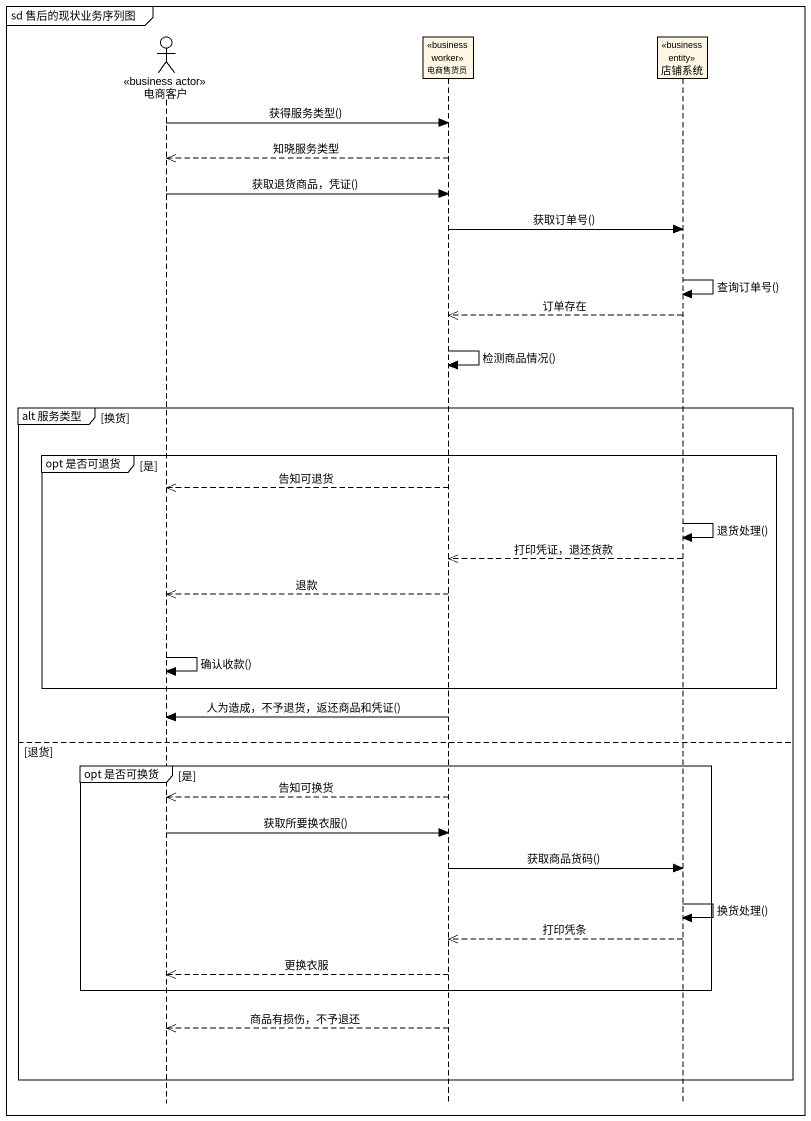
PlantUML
@startuml
mainframe sd 售后的现状业务序列图
hide footbox
actor 电商客户 <<business actor>>
participant 电商售货员 <<business worker>>
participant 店铺系统 <<business entity>>

电商客户 -> 电商售货员 : 获得服务类型()
电商售货员 -->> 电商客户 : 知晓服务类型
电商客户 -> 电商售货员 : 获取退货商品，凭证()
电商售货员 -> 店铺系统 : 获取订单号()
店铺系统 -> 店铺系统 : 查询订单号()
店铺系统 -->> 电商售货员 : 订单存在
电商售货员 -> 电商售货员 : 检测商品情况()
group alt 服务类型 [换货]
  group opt 是否可退货 [是]
    电商售货员 -->> 电商客户 : 告知可退货
    店铺系统 -> 店铺系统 : 退货处理()
    店铺系统 -->> 电商售货员 : 打印凭证，退还货款
    电商售货员 -->> 电商客户 : 退款
    电商客户 -> 电商客户 : 确认收款()
  end
  电商售货员 -> 电商客户 : 人为造成，不予退货，返还商品和凭证()
else 退货
  group opt 是否可换货 [是]
    电商售货员 -->> 电商客户 : 告知可换货
    电商客户 -> 电商售货员 : 获取所要换衣服()
    电商售货员 -> 店铺系统 : 获取商品货码()
    店铺系统 -> 店铺系统 : 换货处理()
    店铺系统 -->> 电商售货员 : 打印凭条
    电商售货员 -->> 电商客户 : 更换衣服
  end
  电商售货员 -->> 电商客户 : 商品有损伤，不予退还
end
@enduml
